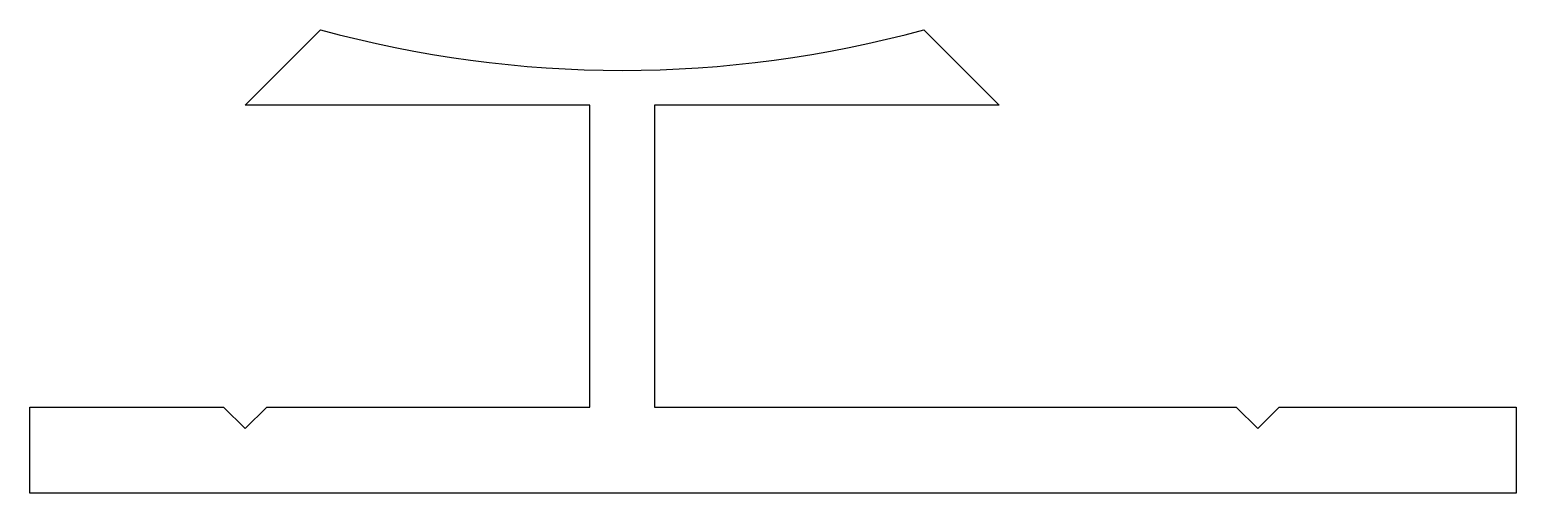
# Model space of a CAD drawing. Extents: x 140.2 to 174.7, y 216.7 to 227.5.
import ezdxf

# ---------------------------------------------------------------- set-up
doc = ezdxf.new("R2010")
doc.units = 0
doc.header["$LTSCALE"] = 15
doc.layers.add('ANA', color=220, linetype='CONTINUOUS')

msp = doc.modelspace()

# ---------------------------------------------------------------- linework, layer by layer
at = {"layer": 'ANA', "color": 0}
msp.add_lwpolyline([(145.704, 218.712), (153.204, 218.712), (153.204, 225.712), (145.204, 225.712), (146.954, 227.462, 0.134463), (160.954, 227.462), (162.704, 225.712), (154.704, 225.712), (154.704, 218.712), (168.204, 218.712), (168.704, 218.212), (169.204, 218.712), (174.704, 218.712), (174.704, 216.712), (140.204, 216.712), (140.204, 218.712), (144.704, 218.712), (145.204, 218.212)], format="xyb", close=True, dxfattribs=at)

doc.saveas('drawing.dxf')
